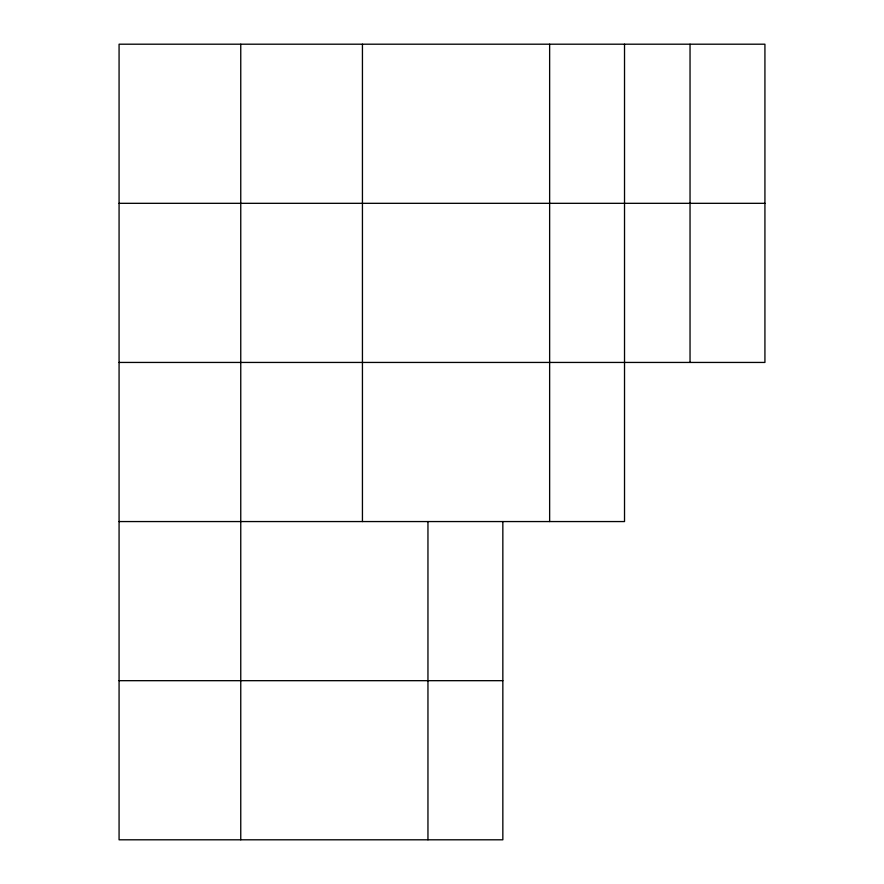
<?xml version="1.0" encoding="UTF-8"?>
<svg xmlns="http://www.w3.org/2000/svg" width="884" height="884" viewBox="0 0 884 884"><rect width="100%" height="100%" fill="white"/><g stroke="black" fill="none" stroke-linecap="round" stroke-linejoin="round"><path stroke-width="1.33" d="M119.075 203.32L764.925 203.32M119.075 362.44L764.925 362.44L764.925 44.2L119.075 44.2L119.075 839.8L502.841 839.8L502.841 521.56M119.075 521.56L624.524 521.56L624.524 44.2M119.075 680.68L502.841 680.68M690.039 44.2L690.039 362.44M549.638 44.2L549.638 521.56M427.955 521.56L427.955 839.8M362.44 44.2L362.44 521.56M240.757 44.2L240.757 839.8"/></g></svg>
